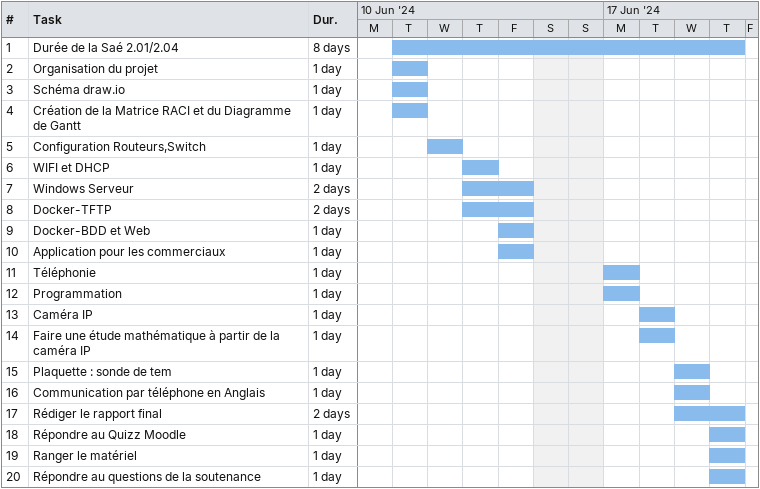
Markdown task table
| ID | Task | Duration | Start | Finish |
|---|---|---|---|---|
| 1 | Durée de la Saé 2.01/2.04 | 8d | 2024-06-11 | 2024-06-20 |
| 2 | Organisation du projet | 1d | 2024-06-11 | 2024-06-11 |
| 3 | Schéma draw.io | 1d | 2024-06-11 | 2024-06-11 |
| 4 | Création de la Matrice RACI et du Diagramme de Gantt | 1d | 2024-06-11 | 2024-06-11 |
| 5 | Configuration Routeurs,Switch | 1d | 2024-06-12 | 2024-06-12 |
| 6 | WIFI et DHCP | 1d | 2024-06-13 | 2024-06-13 |
| 7 | Windows Serveur | 2d | 2024-06-13 | 2024-06-14 |
| 8 | Docker-TFTP | 2d | 2024-06-13 | 2024-06-14 |
| 9 | Docker-BDD et Web | 1d | 2024-06-14 | 2024-06-14 |
| 10 | Application pour les commerciaux | 1d | 2024-06-14 | 2024-06-14 |
| 11 | Téléphonie | 1d | 2024-06-17 | 2024-06-17 |
| 12 | Programmation | 1d | 2024-06-17 | 2024-06-17 |
| 13 | Caméra IP | 1d | 2024-06-18 | 2024-06-18 |
| 14 | Faire une étude mathématique à partir de la caméra IP | 1d | 2024-06-18 | 2024-06-18 |
| 15 | Plaquette : sonde de tem | 1d | 2024-06-19 | 2024-06-19 |
| 16 | Communication par téléphone en Anglais | 1d | 2024-06-19 | 2024-06-19 |
| 17 | Rédiger le rapport final | 2d | 2024-06-19 | 2024-06-20 |
| 18 | Répondre au Quizz Moodle | 1d | 2024-06-20 | 2024-06-20 |
| 19 | Ranger le matériel | 1d | 2024-06-20 | 2024-06-20 |
| 20 | Répondre au questions de la soutenance | 1d | 2024-06-20 | 2024-06-20 |
